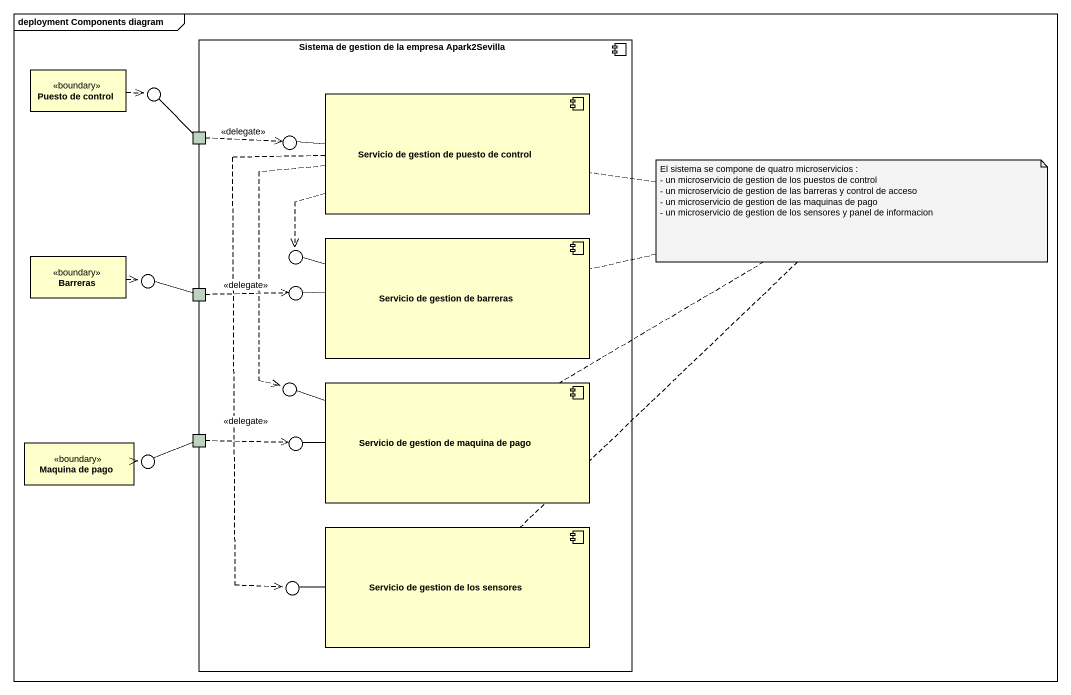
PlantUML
@startuml
mainframe deployment Components diagram
allowmixing
hide circle
hide empty members
component "Sistema de gestion de la empresa Apark2Sevilla" as Sistema_de_gestion_de_la {
  component "Servicio de gestion de puesto de control" as Servicio_de_gestion_de
  port " " as port1 #BDD2C1
  component "Servicio de gestion de barreras" as Servicio_de_gestion_de_2
  port " " as port2 #BDD2C1
  component "Servicio de gestion de maquina de pago" as Servicio_de_gestion_de_3
  port " " as port3 #BDD2C1
  component "Servicio de gestion de los sensores" as Servicio_de_gestion_de_los
}
class "Puesto de control" as Puesto_de_control <<boundary>>
() " " as lollipop1 #BDD2C1
() " " as lollipop2 #BDD2C1
class Barreras <<boundary>>
() " " as lollipop3 #BDD2C1
() " " as lollipop4 #BDD2C1
() " " as lollipop5 #BDD2C1
() " " as lollipop6 #BDD2C1
class "Maquina de pago" as Maquina_de_pago <<boundary>>
() " " as lollipop7 #BDD2C1
() " " as lollipop8 #BDD2C1
() " " as lollipop9 #BDD2C1
Sistema_de_gestion_de_la -up- lollipop2
Sistema_de_gestion_de_la -up- lollipop3
Sistema_de_gestion_de_la -left- lollipop5
Sistema_de_gestion_de_la -left- lollipop6
Sistema_de_gestion_de_la -- lollipop7
Sistema_de_gestion_de_la -- lollipop9
Sistema_de_gestion_de_la -up- lollipop1
Sistema_de_gestion_de_la -left- lollipop4
Sistema_de_gestion_de_la -left- lollipop8
Puesto_de_control .right.> lollipop1
Servicio_de_gestion_de -left- lollipop2
Servicio_de_gestion_de ..> lollipop3
Servicio_de_gestion_de ..> lollipop6
Servicio_de_gestion_de ..> lollipop9
port1 .right.> lollipop2 : <<delegate>>
Barreras .right.> lollipop4
Servicio_de_gestion_de_2 -left- lollipop3
Servicio_de_gestion_de_2 -left- lollipop5
port2 .right.> lollipop5 : <<delegate>>
Servicio_de_gestion_de_3 -left- lollipop6
Servicio_de_gestion_de_3 -left- lollipop7
Maquina_de_pago .right.> lollipop8
port3 .right.> lollipop7 : <<delegate>>
Servicio_de_gestion_de_los -left- lollipop9
note as N1
  El sistema se compone de quatro microservicios :
  - un microservicio de gestion de los puestos de control
  - un microservicio de gestion de las barreras y control de acceso
  - un microservicio de gestion de las maquinas de pago
  - un microservicio de gestion de los sensores y panel de informacion
end note
N1 .. Servicio_de_gestion_de
N1 .. Servicio_de_gestion_de_2
N1 .. Servicio_de_gestion_de_3
N1 .. Servicio_de_gestion_de_los
@enduml
